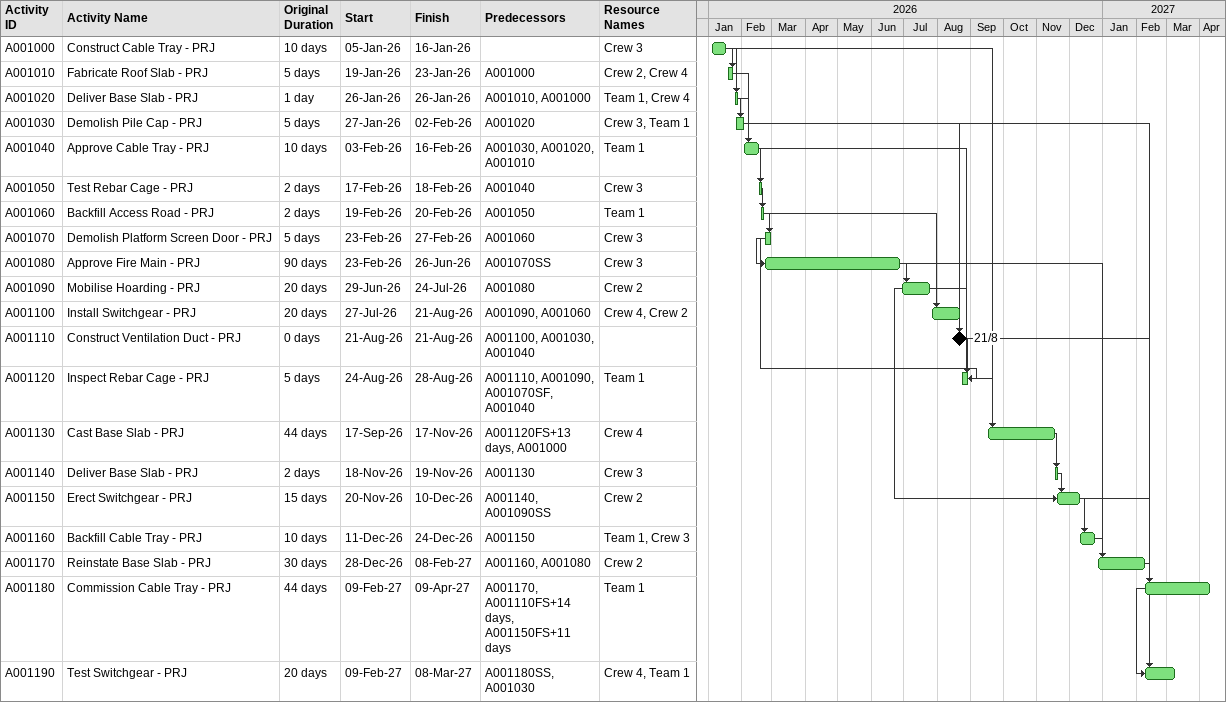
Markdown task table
| ID | Task | Original duration | Start | Finish | Predecessors | Resources |
|---|---|---|---|---|---|---|
| A001000 | Construct Cable Tray - PRJ | 10d | 2026-01-05 | 2026-01-16 |  | Crew 3 |
| A001010 | Fabricate Roof Slab - PRJ | 5d | 2026-01-19 | 2026-01-23 | A001000 | Crew 2, Crew 4 |
| A001020 | Deliver Base Slab - PRJ | 1d | 2026-01-26 | 2026-01-26 | A001010, A001000 | Team 1, Crew 4 |
| A001030 | Demolish Pile Cap - PRJ | 5d | 2026-01-27 | 2026-02-02 | A001020 | Crew 3, Team 1 |
| A001040 | Approve Cable Tray - PRJ | 10d | 2026-02-03 | 2026-02-16 | A001030, A001020, A001010 | Team 1 |
| A001050 | Test Rebar Cage - PRJ | 2d | 2026-02-17 | 2026-02-18 | A001040 | Crew 3 |
| A001060 | Backfill Access Road - PRJ | 2d | 2026-02-19 | 2026-02-20 | A001050 | Team 1 |
| A001070 | Demolish Platform Screen Door - PRJ | 5d | 2026-02-23 | 2026-02-27 | A001060 | Crew 3 |
| A001080 | Approve Fire Main - PRJ | 90d | 2026-02-23 | 2026-06-26 | A001070SS | Crew 3 |
| A001090 | Mobilise Hoarding - PRJ | 20d | 2026-06-29 | 2026-07-24 | A001080 | Crew 2 |
| A001100 | Install Switchgear - PRJ | 20d | 2026-07-27 | 2026-08-21 | A001090, A001060 | Crew 4, Crew 2 |
| A001110 | Construct Ventilation Duct - PRJ | 0d | 2026-08-21 | 2026-08-21 | A001100, A001030, A001040 |  |
| A001120 | Inspect Rebar Cage - PRJ | 5d | 2026-08-24 | 2026-08-28 | A001110, A001090, A001070SF, A001040 | Team 1 |
| A001130 | Cast Base Slab - PRJ | 44d | 2026-09-17 | 2026-11-17 | A001120FS+13d, A001000 | Crew 4 |
| A001140 | Deliver Base Slab - PRJ | 2d | 2026-11-18 | 2026-11-19 | A001130 | Crew 3 |
| A001150 | Erect Switchgear - PRJ | 15d | 2026-11-20 | 2026-12-10 | A001140, A001090SS | Crew 2 |
| A001160 | Backfill Cable Tray - PRJ | 10d | 2026-12-11 | 2026-12-24 | A001150 | Team 1, Crew 3 |
| A001170 | Reinstate Base Slab - PRJ | 30d | 2026-12-28 | 2027-02-08 | A001160, A001080 | Crew 2 |
| A001180 | Commission Cable Tray - PRJ | 44d | 2027-02-09 | 2027-04-09 | A001170, A001110FS+14d, A001150FS+11d | Team 1 |
| A001190 | Test Switchgear - PRJ | 20d | 2027-02-09 | 2027-03-08 | A001180SS, A001030 | Crew 4, Team 1 |
